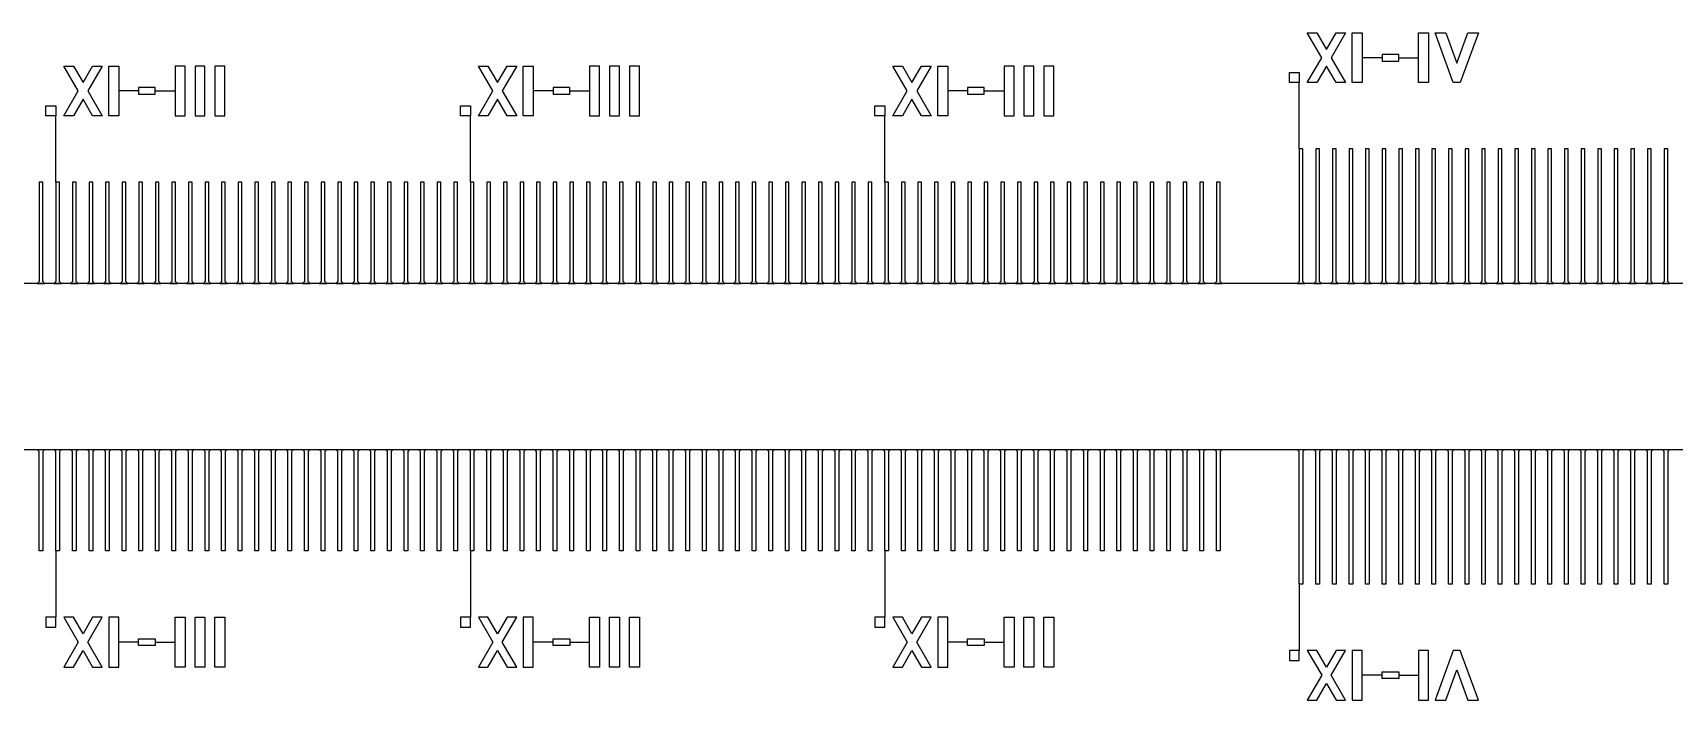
# Model space of a CAD drawing. Extents: x 135699 to 160699, y 112501 to 137501.
# Drawn here: x 149317.7 to 149812.7, y 119075.7 to 119276.9 of the extents above; entities that cross this region are included whole.
import ezdxf

# ---------------------------------------------------------------- set-up
doc = ezdxf.new("R2010")
doc.units = 13
doc.layers.add('1.1', color=7, linetype='Continuous', true_color=0xa852ff)
doc.layers.add('Write', color=7, linetype='Continuous', true_color=0x839eaa)
doc.layers.add('Main', color=140, linetype='Continuous')

msp = doc.modelspace()

# ---------------------------------------------------------------- linework, layer by layer
for p, q in [((149724.65, 119269.41), (149718.65, 119269.41)), ((149729.65, 119269.41), (149735.65, 119269.41)), ((149699.68, 119241.91), (149699.68, 119261.91)), ((149349.65, 119259.41), (149343.65, 119259.41)), ((149354.65, 119259.41), (149360.65, 119259.41)), ((149474.65, 119259.41), (149468.65, 119259.41)), ((149479.65, 119259.41), (149485.65, 119259.41)), ((149599.65, 119259.41), (149593.65, 119259.41)), ((149604.65, 119259.41), (149610.65, 119259.41)), ((149324.68, 119231.91), (149324.68, 119251.91)), ((149449.68, 119231.91), (149449.68, 119251.91)), ((149574.68, 119231.91), (149574.68, 119251.91)), ((149324.68, 119120.71), (149324.68, 119100.71)), ((149449.68, 119120.71), (149449.68, 119100.71)), ((149574.68, 119120.71), (149574.68, 119100.71)), ((149699.68, 119110.71), (149699.68, 119090.71)), ((149349.65, 119093.21), (149343.65, 119093.21)), ((149354.65, 119093.21), (149360.65, 119093.21)), ((149474.65, 119093.21), (149468.65, 119093.21)), ((149479.65, 119093.21), (149485.65, 119093.21)), ((149599.65, 119093.21), (149593.65, 119093.21)), ((149604.65, 119093.21), (149610.65, 119093.21)), ((149724.65, 119083.21), (149718.65, 119083.21)), ((149729.65, 119083.21), (149735.65, 119083.21))]:
    msp.add_line(p, q)
at = {"layer": '1.1'}
for points in [[(149701.38, 119201.31), (149700.78, 119201.91), (149700.78, 119241.91), (149699.68, 119241.91), (149699.68, 119201.91), (149699.08, 119201.31)], [(149706.38, 119201.31), (149705.78, 119201.91), (149705.78, 119241.91), (149704.68, 119241.91), (149704.68, 119201.91), (149704.08, 119201.31)], [(149711.38, 119201.31), (149710.78, 119201.91), (149710.78, 119241.91), (149709.68, 119241.91), (149709.68, 119201.91), (149709.08, 119201.31)], [(149716.38, 119201.31), (149715.78, 119201.91), (149715.78, 119241.91), (149714.68, 119241.91), (149714.68, 119201.91), (149714.08, 119201.31)], [(149721.38, 119201.31), (149720.78, 119201.91), (149720.78, 119241.91), (149719.68, 119241.91), (149719.68, 119201.91), (149719.08, 119201.31)], [(149726.38, 119201.31), (149725.78, 119201.91), (149725.78, 119241.91), (149724.68, 119241.91), (149724.68, 119201.91), (149724.08, 119201.31)], [(149731.38, 119201.31), (149730.78, 119201.91), (149730.78, 119241.91), (149729.68, 119241.91), (149729.68, 119201.91), (149729.08, 119201.31)], [(149736.38, 119201.31), (149735.78, 119201.91), (149735.78, 119241.91), (149734.68, 119241.91), (149734.68, 119201.91), (149734.08, 119201.31)], [(149741.38, 119201.31), (149740.78, 119201.91), (149740.78, 119241.91), (149739.68, 119241.91), (149739.68, 119201.91), (149739.08, 119201.31)], [(149746.38, 119201.31), (149745.78, 119201.91), (149745.78, 119241.91), (149744.68, 119241.91), (149744.68, 119201.91), (149744.08, 119201.31)], [(149751.38, 119201.31), (149750.78, 119201.91), (149750.78, 119241.91), (149749.68, 119241.91), (149749.68, 119201.91), (149749.08, 119201.31)], [(149756.38, 119201.31), (149755.78, 119201.91), (149755.78, 119241.91), (149754.68, 119241.91), (149754.68, 119201.91), (149754.08, 119201.31)], [(149761.38, 119201.31), (149760.78, 119201.91), (149760.78, 119241.91), (149759.68, 119241.91), (149759.68, 119201.91), (149759.08, 119201.31)], [(149766.38, 119201.31), (149765.78, 119201.91), (149765.78, 119241.91), (149764.68, 119241.91), (149764.68, 119201.91), (149764.08, 119201.31)], [(149771.38, 119201.31), (149770.78, 119201.91), (149770.78, 119241.91), (149769.68, 119241.91), (149769.68, 119201.91), (149769.08, 119201.31)], [(149776.38, 119201.31), (149775.78, 119201.91), (149775.78, 119241.91), (149774.68, 119241.91), (149774.68, 119201.91), (149774.08, 119201.31)], [(149781.38, 119201.31), (149780.78, 119201.91), (149780.78, 119241.91), (149779.68, 119241.91), (149779.68, 119201.91), (149779.08, 119201.31)], [(149786.38, 119201.31), (149785.78, 119201.91), (149785.78, 119241.91), (149784.68, 119241.91), (149784.68, 119201.91), (149784.08, 119201.31)], [(149791.38, 119201.31), (149790.78, 119201.91), (149790.78, 119241.91), (149789.68, 119241.91), (149789.68, 119201.91), (149789.08, 119201.31)], [(149796.38, 119201.31), (149795.78, 119201.91), (149795.78, 119241.91), (149794.68, 119241.91), (149794.68, 119201.91), (149794.08, 119201.31)], [(149801.38, 119201.31), (149800.78, 119201.91), (149800.78, 119241.91), (149799.68, 119241.91), (149799.68, 119201.91), (149799.08, 119201.31)], [(149806.38, 119201.31), (149805.78, 119201.91), (149805.78, 119241.91), (149804.68, 119241.91), (149804.68, 119201.91), (149804.08, 119201.31)], [(149811.38, 119201.31), (149810.78, 119201.91), (149810.78, 119241.91), (149809.68, 119241.91), (149809.68, 119201.91), (149809.08, 119201.31)], [(149321.38, 119201.31), (149320.78, 119201.91), (149320.78, 119231.91), (149319.68, 119231.91), (149319.68, 119201.91), (149319.08, 119201.31)], [(149326.38, 119201.31), (149325.78, 119201.91), (149325.78, 119231.91), (149324.68, 119231.91), (149324.68, 119201.91), (149324.08, 119201.31)], [(149331.38, 119201.31), (149330.78, 119201.91), (149330.78, 119231.91), (149329.68, 119231.91), (149329.68, 119201.91), (149329.08, 119201.31)], [(149336.38, 119201.31), (149335.78, 119201.91), (149335.78, 119231.91), (149334.68, 119231.91), (149334.68, 119201.91), (149334.08, 119201.31)], [(149341.38, 119201.31), (149340.78, 119201.91), (149340.78, 119231.91), (149339.68, 119231.91), (149339.68, 119201.91), (149339.08, 119201.31)], [(149346.38, 119201.31), (149345.78, 119201.91), (149345.78, 119231.91), (149344.68, 119231.91), (149344.68, 119201.91), (149344.08, 119201.31)], [(149351.38, 119201.31), (149350.78, 119201.91), (149350.78, 119231.91), (149349.68, 119231.91), (149349.68, 119201.91), (149349.08, 119201.31)], [(149356.38, 119201.31), (149355.78, 119201.91), (149355.78, 119231.91), (149354.68, 119231.91), (149354.68, 119201.91), (149354.08, 119201.31)], [(149361.38, 119201.31), (149360.78, 119201.91), (149360.78, 119231.91), (149359.68, 119231.91), (149359.68, 119201.91), (149359.08, 119201.31)], [(149366.38, 119201.31), (149365.78, 119201.91), (149365.78, 119231.91), (149364.68, 119231.91), (149364.68, 119201.91), (149364.08, 119201.31)], [(149371.38, 119201.31), (149370.78, 119201.91), (149370.78, 119231.91), (149369.68, 119231.91), (149369.68, 119201.91), (149369.08, 119201.31)], [(149376.38, 119201.31), (149375.78, 119201.91), (149375.78, 119231.91), (149374.68, 119231.91), (149374.68, 119201.91), (149374.08, 119201.31)], [(149381.38, 119201.31), (149380.78, 119201.91), (149380.78, 119231.91), (149379.68, 119231.91), (149379.68, 119201.91), (149379.08, 119201.31)], [(149386.38, 119201.31), (149385.78, 119201.91), (149385.78, 119231.91), (149384.68, 119231.91), (149384.68, 119201.91), (149384.08, 119201.31)], [(149391.38, 119201.31), (149390.78, 119201.91), (149390.78, 119231.91), (149389.68, 119231.91), (149389.68, 119201.91), (149389.08, 119201.31)], [(149396.38, 119201.31), (149395.78, 119201.91), (149395.78, 119231.91), (149394.68, 119231.91), (149394.68, 119201.91), (149394.08, 119201.31)], [(149401.38, 119201.31), (149400.78, 119201.91), (149400.78, 119231.91), (149399.68, 119231.91), (149399.68, 119201.91), (149399.08, 119201.31)], [(149406.38, 119201.31), (149405.78, 119201.91), (149405.78, 119231.91), (149404.68, 119231.91), (149404.68, 119201.91), (149404.08, 119201.31)], [(149411.38, 119201.31), (149410.78, 119201.91), (149410.78, 119231.91), (149409.68, 119231.91), (149409.68, 119201.91), (149409.08, 119201.31)], [(149416.38, 119201.31), (149415.78, 119201.91), (149415.78, 119231.91), (149414.68, 119231.91), (149414.68, 119201.91), (149414.08, 119201.31)], [(149421.38, 119201.31), (149420.78, 119201.91), (149420.78, 119231.91), (149419.68, 119231.91), (149419.68, 119201.91), (149419.08, 119201.31)], [(149426.38, 119201.31), (149425.78, 119201.91), (149425.78, 119231.91), (149424.68, 119231.91), (149424.68, 119201.91), (149424.08, 119201.31)], [(149431.38, 119201.31), (149430.78, 119201.91), (149430.78, 119231.91), (149429.68, 119231.91), (149429.68, 119201.91), (149429.08, 119201.31)], [(149436.38, 119201.31), (149435.78, 119201.91), (149435.78, 119231.91), (149434.68, 119231.91), (149434.68, 119201.91), (149434.08, 119201.31)], [(149441.38, 119201.31), (149440.78, 119201.91), (149440.78, 119231.91), (149439.68, 119231.91), (149439.68, 119201.91), (149439.08, 119201.31)], [(149446.38, 119201.31), (149445.78, 119201.91), (149445.78, 119231.91), (149444.68, 119231.91), (149444.68, 119201.91), (149444.08, 119201.31)], [(149451.38, 119201.31), (149450.78, 119201.91), (149450.78, 119231.91), (149449.68, 119231.91), (149449.68, 119201.91), (149449.08, 119201.31)], [(149456.38, 119201.31), (149455.78, 119201.91), (149455.78, 119231.91), (149454.68, 119231.91), (149454.68, 119201.91), (149454.08, 119201.31)], [(149461.38, 119201.31), (149460.78, 119201.91), (149460.78, 119231.91), (149459.68, 119231.91), (149459.68, 119201.91), (149459.08, 119201.31)], [(149466.38, 119201.31), (149465.78, 119201.91), (149465.78, 119231.91), (149464.68, 119231.91), (149464.68, 119201.91), (149464.08, 119201.31)], [(149471.38, 119201.31), (149470.78, 119201.91), (149470.78, 119231.91), (149469.68, 119231.91), (149469.68, 119201.91), (149469.08, 119201.31)], [(149476.38, 119201.31), (149475.78, 119201.91), (149475.78, 119231.91), (149474.68, 119231.91), (149474.68, 119201.91), (149474.08, 119201.31)], [(149481.38, 119201.31), (149480.78, 119201.91), (149480.78, 119231.91), (149479.68, 119231.91), (149479.68, 119201.91), (149479.08, 119201.31)], [(149486.38, 119201.31), (149485.78, 119201.91), (149485.78, 119231.91), (149484.68, 119231.91), (149484.68, 119201.91), (149484.08, 119201.31)], [(149491.38, 119201.31), (149490.78, 119201.91), (149490.78, 119231.91), (149489.68, 119231.91), (149489.68, 119201.91), (149489.08, 119201.31)], [(149496.38, 119201.31), (149495.78, 119201.91), (149495.78, 119231.91), (149494.68, 119231.91), (149494.68, 119201.91), (149494.08, 119201.31)], [(149501.38, 119201.31), (149500.78, 119201.91), (149500.78, 119231.91), (149499.68, 119231.91), (149499.68, 119201.91), (149499.08, 119201.31)], [(149506.38, 119201.31), (149505.78, 119201.91), (149505.78, 119231.91), (149504.68, 119231.91), (149504.68, 119201.91), (149504.08, 119201.31)], [(149511.38, 119201.31), (149510.78, 119201.91), (149510.78, 119231.91), (149509.68, 119231.91), (149509.68, 119201.91), (149509.08, 119201.31)], [(149516.38, 119201.31), (149515.78, 119201.91), (149515.78, 119231.91), (149514.68, 119231.91), (149514.68, 119201.91), (149514.08, 119201.31)], [(149521.38, 119201.31), (149520.78, 119201.91), (149520.78, 119231.91), (149519.68, 119231.91), (149519.68, 119201.91), (149519.08, 119201.31)], [(149526.38, 119201.31), (149525.78, 119201.91), (149525.78, 119231.91), (149524.68, 119231.91), (149524.68, 119201.91), (149524.08, 119201.31)], [(149531.38, 119201.31), (149530.78, 119201.91), (149530.78, 119231.91), (149529.68, 119231.91), (149529.68, 119201.91), (149529.08, 119201.31)], [(149536.38, 119201.31), (149535.78, 119201.91), (149535.78, 119231.91), (149534.68, 119231.91), (149534.68, 119201.91), (149534.08, 119201.31)], [(149541.38, 119201.31), (149540.78, 119201.91), (149540.78, 119231.91), (149539.68, 119231.91), (149539.68, 119201.91), (149539.08, 119201.31)], [(149546.38, 119201.31), (149545.78, 119201.91), (149545.78, 119231.91), (149544.68, 119231.91), (149544.68, 119201.91), (149544.08, 119201.31)], [(149551.38, 119201.31), (149550.78, 119201.91), (149550.78, 119231.91), (149549.68, 119231.91), (149549.68, 119201.91), (149549.08, 119201.31)], [(149556.38, 119201.31), (149555.78, 119201.91), (149555.78, 119231.91), (149554.68, 119231.91), (149554.68, 119201.91), (149554.08, 119201.31)], [(149561.38, 119201.31), (149560.78, 119201.91), (149560.78, 119231.91), (149559.68, 119231.91), (149559.68, 119201.91), (149559.08, 119201.31)], [(149566.38, 119201.31), (149565.78, 119201.91), (149565.78, 119231.91), (149564.68, 119231.91), (149564.68, 119201.91), (149564.08, 119201.31)], [(149571.38, 119201.31), (149570.78, 119201.91), (149570.78, 119231.91), (149569.68, 119231.91), (149569.68, 119201.91), (149569.08, 119201.31)], [(149576.38, 119201.31), (149575.78, 119201.91), (149575.78, 119231.91), (149574.68, 119231.91), (149574.68, 119201.91), (149574.08, 119201.31)], [(149581.38, 119201.31), (149580.78, 119201.91), (149580.78, 119231.91), (149579.68, 119231.91), (149579.68, 119201.91), (149579.08, 119201.31)], [(149586.38, 119201.31), (149585.78, 119201.91), (149585.78, 119231.91), (149584.68, 119231.91), (149584.68, 119201.91), (149584.08, 119201.31)], [(149591.38, 119201.31), (149590.78, 119201.91), (149590.78, 119231.91), (149589.68, 119231.91), (149589.68, 119201.91), (149589.08, 119201.31)], [(149596.38, 119201.31), (149595.78, 119201.91), (149595.78, 119231.91), (149594.68, 119231.91), (149594.68, 119201.91), (149594.08, 119201.31)], [(149601.38, 119201.31), (149600.78, 119201.91), (149600.78, 119231.91), (149599.68, 119231.91), (149599.68, 119201.91), (149599.08, 119201.31)], [(149606.38, 119201.31), (149605.78, 119201.91), (149605.78, 119231.91), (149604.68, 119231.91), (149604.68, 119201.91), (149604.08, 119201.31)], [(149611.38, 119201.31), (149610.78, 119201.91), (149610.78, 119231.91), (149609.68, 119231.91), (149609.68, 119201.91), (149609.08, 119201.31)], [(149616.38, 119201.31), (149615.78, 119201.91), (149615.78, 119231.91), (149614.68, 119231.91), (149614.68, 119201.91), (149614.08, 119201.31)], [(149621.38, 119201.31), (149620.78, 119201.91), (149620.78, 119231.91), (149619.68, 119231.91), (149619.68, 119201.91), (149619.08, 119201.31)], [(149626.38, 119201.31), (149625.78, 119201.91), (149625.78, 119231.91), (149624.68, 119231.91), (149624.68, 119201.91), (149624.08, 119201.31)], [(149631.38, 119201.31), (149630.78, 119201.91), (149630.78, 119231.91), (149629.68, 119231.91), (149629.68, 119201.91), (149629.08, 119201.31)], [(149636.38, 119201.31), (149635.78, 119201.91), (149635.78, 119231.91), (149634.68, 119231.91), (149634.68, 119201.91), (149634.08, 119201.31)], [(149641.38, 119201.31), (149640.78, 119201.91), (149640.78, 119231.91), (149639.68, 119231.91), (149639.68, 119201.91), (149639.08, 119201.31)], [(149646.38, 119201.31), (149645.78, 119201.91), (149645.78, 119231.91), (149644.68, 119231.91), (149644.68, 119201.91), (149644.08, 119201.31)], [(149651.38, 119201.31), (149650.78, 119201.91), (149650.78, 119231.91), (149649.68, 119231.91), (149649.68, 119201.91), (149649.08, 119201.31)], [(149656.38, 119201.31), (149655.78, 119201.91), (149655.78, 119231.91), (149654.68, 119231.91), (149654.68, 119201.91), (149654.08, 119201.31)], [(149661.38, 119201.31), (149660.78, 119201.91), (149660.78, 119231.91), (149659.68, 119231.91), (149659.68, 119201.91), (149659.08, 119201.31)], [(149666.38, 119201.31), (149665.78, 119201.91), (149665.78, 119231.91), (149664.68, 119231.91), (149664.68, 119201.91), (149664.08, 119201.31)], [(149671.38, 119201.31), (149670.78, 119201.91), (149670.78, 119231.91), (149669.68, 119231.91), (149669.68, 119201.91), (149669.08, 119201.31)], [(149676.38, 119201.31), (149675.78, 119201.91), (149675.78, 119231.91), (149674.68, 119231.91), (149674.68, 119201.91), (149674.08, 119201.31)], [(149321.38, 119151.31), (149320.78, 119150.71), (149320.78, 119120.71), (149319.68, 119120.71), (149319.68, 119150.71), (149319.08, 119151.31)], [(149326.38, 119151.31), (149325.78, 119150.71), (149325.78, 119120.71), (149324.68, 119120.71), (149324.68, 119150.71), (149324.08, 119151.31)], [(149331.38, 119151.31), (149330.78, 119150.71), (149330.78, 119120.71), (149329.68, 119120.71), (149329.68, 119150.71), (149329.08, 119151.31)], [(149336.38, 119151.31), (149335.78, 119150.71), (149335.78, 119120.71), (149334.68, 119120.71), (149334.68, 119150.71), (149334.08, 119151.31)], [(149341.38, 119151.31), (149340.78, 119150.71), (149340.78, 119120.71), (149339.68, 119120.71), (149339.68, 119150.71), (149339.08, 119151.31)], [(149346.38, 119151.31), (149345.78, 119150.71), (149345.78, 119120.71), (149344.68, 119120.71), (149344.68, 119150.71), (149344.08, 119151.31)], [(149351.38, 119151.31), (149350.78, 119150.71), (149350.78, 119120.71), (149349.68, 119120.71), (149349.68, 119150.71), (149349.08, 119151.31)], [(149356.38, 119151.31), (149355.78, 119150.71), (149355.78, 119120.71), (149354.68, 119120.71), (149354.68, 119150.71), (149354.08, 119151.31)], [(149361.38, 119151.31), (149360.78, 119150.71), (149360.78, 119120.71), (149359.68, 119120.71), (149359.68, 119150.71), (149359.08, 119151.31)], [(149366.38, 119151.31), (149365.78, 119150.71), (149365.78, 119120.71), (149364.68, 119120.71), (149364.68, 119150.71), (149364.08, 119151.31)], [(149371.38, 119151.31), (149370.78, 119150.71), (149370.78, 119120.71), (149369.68, 119120.71), (149369.68, 119150.71), (149369.08, 119151.31)], [(149376.38, 119151.31), (149375.78, 119150.71), (149375.78, 119120.71), (149374.68, 119120.71), (149374.68, 119150.71), (149374.08, 119151.31)], [(149381.38, 119151.31), (149380.78, 119150.71), (149380.78, 119120.71), (149379.68, 119120.71), (149379.68, 119150.71), (149379.08, 119151.31)], [(149386.38, 119151.31), (149385.78, 119150.71), (149385.78, 119120.71), (149384.68, 119120.71), (149384.68, 119150.71), (149384.08, 119151.31)], [(149391.38, 119151.31), (149390.78, 119150.71), (149390.78, 119120.71), (149389.68, 119120.71), (149389.68, 119150.71), (149389.08, 119151.31)], [(149396.38, 119151.31), (149395.78, 119150.71), (149395.78, 119120.71), (149394.68, 119120.71), (149394.68, 119150.71), (149394.08, 119151.31)], [(149401.38, 119151.31), (149400.78, 119150.71), (149400.78, 119120.71), (149399.68, 119120.71), (149399.68, 119150.71), (149399.08, 119151.31)], [(149406.38, 119151.31), (149405.78, 119150.71), (149405.78, 119120.71), (149404.68, 119120.71), (149404.68, 119150.71), (149404.08, 119151.31)], [(149411.38, 119151.31), (149410.78, 119150.71), (149410.78, 119120.71), (149409.68, 119120.71), (149409.68, 119150.71), (149409.08, 119151.31)], [(149416.38, 119151.31), (149415.78, 119150.71), (149415.78, 119120.71), (149414.68, 119120.71), (149414.68, 119150.71), (149414.08, 119151.31)], [(149421.38, 119151.31), (149420.78, 119150.71), (149420.78, 119120.71), (149419.68, 119120.71), (149419.68, 119150.71), (149419.08, 119151.31)], [(149426.38, 119151.31), (149425.78, 119150.71), (149425.78, 119120.71), (149424.68, 119120.71), (149424.68, 119150.71), (149424.08, 119151.31)], [(149431.38, 119151.31), (149430.78, 119150.71), (149430.78, 119120.71), (149429.68, 119120.71), (149429.68, 119150.71), (149429.08, 119151.31)], [(149436.38, 119151.31), (149435.78, 119150.71), (149435.78, 119120.71), (149434.68, 119120.71), (149434.68, 119150.71), (149434.08, 119151.31)], [(149441.38, 119151.31), (149440.78, 119150.71), (149440.78, 119120.71), (149439.68, 119120.71), (149439.68, 119150.71), (149439.08, 119151.31)], [(149446.38, 119151.31), (149445.78, 119150.71), (149445.78, 119120.71), (149444.68, 119120.71), (149444.68, 119150.71), (149444.08, 119151.31)], [(149451.38, 119151.31), (149450.78, 119150.71), (149450.78, 119120.71), (149449.68, 119120.71), (149449.68, 119150.71), (149449.08, 119151.31)], [(149456.38, 119151.31), (149455.78, 119150.71), (149455.78, 119120.71), (149454.68, 119120.71), (149454.68, 119150.71), (149454.08, 119151.31)], [(149461.38, 119151.31), (149460.78, 119150.71), (149460.78, 119120.71), (149459.68, 119120.71), (149459.68, 119150.71), (149459.08, 119151.31)], [(149466.38, 119151.31), (149465.78, 119150.71), (149465.78, 119120.71), (149464.68, 119120.71), (149464.68, 119150.71), (149464.08, 119151.31)], [(149471.38, 119151.31), (149470.78, 119150.71), (149470.78, 119120.71), (149469.68, 119120.71), (149469.68, 119150.71), (149469.08, 119151.31)], [(149476.38, 119151.31), (149475.78, 119150.71), (149475.78, 119120.71), (149474.68, 119120.71), (149474.68, 119150.71), (149474.08, 119151.31)], [(149481.38, 119151.31), (149480.78, 119150.71), (149480.78, 119120.71), (149479.68, 119120.71), (149479.68, 119150.71), (149479.08, 119151.31)], [(149486.38, 119151.31), (149485.78, 119150.71), (149485.78, 119120.71), (149484.68, 119120.71), (149484.68, 119150.71), (149484.08, 119151.31)], [(149491.38, 119151.31), (149490.78, 119150.71), (149490.78, 119120.71), (149489.68, 119120.71), (149489.68, 119150.71), (149489.08, 119151.31)], [(149496.38, 119151.31), (149495.78, 119150.71), (149495.78, 119120.71), (149494.68, 119120.71), (149494.68, 119150.71), (149494.08, 119151.31)], [(149501.38, 119151.31), (149500.78, 119150.71), (149500.78, 119120.71), (149499.68, 119120.71), (149499.68, 119150.71), (149499.08, 119151.31)], [(149506.38, 119151.31), (149505.78, 119150.71), (149505.78, 119120.71), (149504.68, 119120.71), (149504.68, 119150.71), (149504.08, 119151.31)], [(149511.38, 119151.31), (149510.78, 119150.71), (149510.78, 119120.71), (149509.68, 119120.71), (149509.68, 119150.71), (149509.08, 119151.31)], [(149516.38, 119151.31), (149515.78, 119150.71), (149515.78, 119120.71), (149514.68, 119120.71), (149514.68, 119150.71), (149514.08, 119151.31)], [(149521.38, 119151.31), (149520.78, 119150.71), (149520.78, 119120.71), (149519.68, 119120.71), (149519.68, 119150.71), (149519.08, 119151.31)], [(149526.38, 119151.31), (149525.78, 119150.71), (149525.78, 119120.71), (149524.68, 119120.71), (149524.68, 119150.71), (149524.08, 119151.31)], [(149531.38, 119151.31), (149530.78, 119150.71), (149530.78, 119120.71), (149529.68, 119120.71), (149529.68, 119150.71), (149529.08, 119151.31)], [(149536.38, 119151.31), (149535.78, 119150.71), (149535.78, 119120.71), (149534.68, 119120.71), (149534.68, 119150.71), (149534.08, 119151.31)], [(149541.38, 119151.31), (149540.78, 119150.71), (149540.78, 119120.71), (149539.68, 119120.71), (149539.68, 119150.71), (149539.08, 119151.31)], [(149546.38, 119151.31), (149545.78, 119150.71), (149545.78, 119120.71), (149544.68, 119120.71), (149544.68, 119150.71), (149544.08, 119151.31)], [(149551.38, 119151.31), (149550.78, 119150.71), (149550.78, 119120.71), (149549.68, 119120.71), (149549.68, 119150.71), (149549.08, 119151.31)], [(149556.38, 119151.31), (149555.78, 119150.71), (149555.78, 119120.71), (149554.68, 119120.71), (149554.68, 119150.71), (149554.08, 119151.31)], [(149561.38, 119151.31), (149560.78, 119150.71), (149560.78, 119120.71), (149559.68, 119120.71), (149559.68, 119150.71), (149559.08, 119151.31)], [(149566.38, 119151.31), (149565.78, 119150.71), (149565.78, 119120.71), (149564.68, 119120.71), (149564.68, 119150.71), (149564.08, 119151.31)], [(149571.38, 119151.31), (149570.78, 119150.71), (149570.78, 119120.71), (149569.68, 119120.71), (149569.68, 119150.71), (149569.08, 119151.31)], [(149576.38, 119151.31), (149575.78, 119150.71), (149575.78, 119120.71), (149574.68, 119120.71), (149574.68, 119150.71), (149574.08, 119151.31)], [(149581.38, 119151.31), (149580.78, 119150.71), (149580.78, 119120.71), (149579.68, 119120.71), (149579.68, 119150.71), (149579.08, 119151.31)], [(149586.38, 119151.31), (149585.78, 119150.71), (149585.78, 119120.71), (149584.68, 119120.71), (149584.68, 119150.71), (149584.08, 119151.31)], [(149591.38, 119151.31), (149590.78, 119150.71), (149590.78, 119120.71), (149589.68, 119120.71), (149589.68, 119150.71), (149589.08, 119151.31)], [(149596.38, 119151.31), (149595.78, 119150.71), (149595.78, 119120.71), (149594.68, 119120.71), (149594.68, 119150.71), (149594.08, 119151.31)], [(149601.38, 119151.31), (149600.78, 119150.71), (149600.78, 119120.71), (149599.68, 119120.71), (149599.68, 119150.71), (149599.08, 119151.31)], [(149606.38, 119151.31), (149605.78, 119150.71), (149605.78, 119120.71), (149604.68, 119120.71), (149604.68, 119150.71), (149604.08, 119151.31)], [(149611.38, 119151.31), (149610.78, 119150.71), (149610.78, 119120.71), (149609.68, 119120.71), (149609.68, 119150.71), (149609.08, 119151.31)], [(149616.38, 119151.31), (149615.78, 119150.71), (149615.78, 119120.71), (149614.68, 119120.71), (149614.68, 119150.71), (149614.08, 119151.31)], [(149621.38, 119151.31), (149620.78, 119150.71), (149620.78, 119120.71), (149619.68, 119120.71), (149619.68, 119150.71), (149619.08, 119151.31)], [(149626.38, 119151.31), (149625.78, 119150.71), (149625.78, 119120.71), (149624.68, 119120.71), (149624.68, 119150.71), (149624.08, 119151.31)], [(149631.38, 119151.31), (149630.78, 119150.71), (149630.78, 119120.71), (149629.68, 119120.71), (149629.68, 119150.71), (149629.08, 119151.31)], [(149636.38, 119151.31), (149635.78, 119150.71), (149635.78, 119120.71), (149634.68, 119120.71), (149634.68, 119150.71), (149634.08, 119151.31)], [(149641.38, 119151.31), (149640.78, 119150.71), (149640.78, 119120.71), (149639.68, 119120.71), (149639.68, 119150.71), (149639.08, 119151.31)], [(149646.38, 119151.31), (149645.78, 119150.71), (149645.78, 119120.71), (149644.68, 119120.71), (149644.68, 119150.71), (149644.08, 119151.31)], [(149651.38, 119151.31), (149650.78, 119150.71), (149650.78, 119120.71), (149649.68, 119120.71), (149649.68, 119150.71), (149649.08, 119151.31)], [(149656.38, 119151.31), (149655.78, 119150.71), (149655.78, 119120.71), (149654.68, 119120.71), (149654.68, 119150.71), (149654.08, 119151.31)], [(149661.38, 119151.31), (149660.78, 119150.71), (149660.78, 119120.71), (149659.68, 119120.71), (149659.68, 119150.71), (149659.08, 119151.31)], [(149666.38, 119151.31), (149665.78, 119150.71), (149665.78, 119120.71), (149664.68, 119120.71), (149664.68, 119150.71), (149664.08, 119151.31)], [(149671.38, 119151.31), (149670.78, 119150.71), (149670.78, 119120.71), (149669.68, 119120.71), (149669.68, 119150.71), (149669.08, 119151.31)], [(149676.38, 119151.31), (149675.78, 119150.71), (149675.78, 119120.71), (149674.68, 119120.71), (149674.68, 119150.71), (149674.08, 119151.31)], [(149701.38, 119151.31), (149700.78, 119150.71), (149700.78, 119110.71), (149699.68, 119110.71), (149699.68, 119150.71), (149699.08, 119151.31)], [(149706.38, 119151.31), (149705.78, 119150.71), (149705.78, 119110.71), (149704.68, 119110.71), (149704.68, 119150.71), (149704.08, 119151.31)], [(149711.38, 119151.31), (149710.78, 119150.71), (149710.78, 119110.71), (149709.68, 119110.71), (149709.68, 119150.71), (149709.08, 119151.31)], [(149716.38, 119151.31), (149715.78, 119150.71), (149715.78, 119110.71), (149714.68, 119110.71), (149714.68, 119150.71), (149714.08, 119151.31)], [(149721.38, 119151.31), (149720.78, 119150.71), (149720.78, 119110.71), (149719.68, 119110.71), (149719.68, 119150.71), (149719.08, 119151.31)], [(149726.38, 119151.31), (149725.78, 119150.71), (149725.78, 119110.71), (149724.68, 119110.71), (149724.68, 119150.71), (149724.08, 119151.31)], [(149731.38, 119151.31), (149730.78, 119150.71), (149730.78, 119110.71), (149729.68, 119110.71), (149729.68, 119150.71), (149729.08, 119151.31)], [(149736.38, 119151.31), (149735.78, 119150.71), (149735.78, 119110.71), (149734.68, 119110.71), (149734.68, 119150.71), (149734.08, 119151.31)], [(149741.38, 119151.31), (149740.78, 119150.71), (149740.78, 119110.71), (149739.68, 119110.71), (149739.68, 119150.71), (149739.08, 119151.31)], [(149746.38, 119151.31), (149745.78, 119150.71), (149745.78, 119110.71), (149744.68, 119110.71), (149744.68, 119150.71), (149744.08, 119151.31)], [(149751.38, 119151.31), (149750.78, 119150.71), (149750.78, 119110.71), (149749.68, 119110.71), (149749.68, 119150.71), (149749.08, 119151.31)], [(149756.38, 119151.31), (149755.78, 119150.71), (149755.78, 119110.71), (149754.68, 119110.71), (149754.68, 119150.71), (149754.08, 119151.31)], [(149761.38, 119151.31), (149760.78, 119150.71), (149760.78, 119110.71), (149759.68, 119110.71), (149759.68, 119150.71), (149759.08, 119151.31)], [(149766.38, 119151.31), (149765.78, 119150.71), (149765.78, 119110.71), (149764.68, 119110.71), (149764.68, 119150.71), (149764.08, 119151.31)], [(149771.38, 119151.31), (149770.78, 119150.71), (149770.78, 119110.71), (149769.68, 119110.71), (149769.68, 119150.71), (149769.08, 119151.31)], [(149776.38, 119151.31), (149775.78, 119150.71), (149775.78, 119110.71), (149774.68, 119110.71), (149774.68, 119150.71), (149774.08, 119151.31)], [(149781.38, 119151.31), (149780.78, 119150.71), (149780.78, 119110.71), (149779.68, 119110.71), (149779.68, 119150.71), (149779.08, 119151.31)], [(149786.38, 119151.31), (149785.78, 119150.71), (149785.78, 119110.71), (149784.68, 119110.71), (149784.68, 119150.71), (149784.08, 119151.31)], [(149791.38, 119151.31), (149790.78, 119150.71), (149790.78, 119110.71), (149789.68, 119110.71), (149789.68, 119150.71), (149789.08, 119151.31)], [(149796.38, 119151.31), (149795.78, 119150.71), (149795.78, 119110.71), (149794.68, 119110.71), (149794.68, 119150.71), (149794.08, 119151.31)], [(149801.38, 119151.31), (149800.78, 119150.71), (149800.78, 119110.71), (149799.68, 119110.71), (149799.68, 119150.71), (149799.08, 119151.31)], [(149806.38, 119151.31), (149805.78, 119150.71), (149805.78, 119110.71), (149804.68, 119110.71), (149804.68, 119150.71), (149804.08, 119151.31)], [(149811.38, 119151.31), (149810.78, 119150.71), (149810.78, 119110.71), (149809.68, 119110.71), (149809.68, 119150.71), (149809.08, 119151.31)]]:
    msp.add_lwpolyline(points, close=True, dxfattribs=at)
at = {"layer": 'Main'}
msp.add_lwpolyline([(150549.08, 119201.31), (145849.08, 119201.31), (145849.08, 119151.31), (150549.08, 119151.31)], close=True, dxfattribs=at)
at = {"layer": 'Write'}
for points in [[(149710.76, 119261.91), (149707.87, 119266.91), (149704.99, 119261.91), (149702.1, 119261.91), (149706.43, 119269.41), (149702.1, 119276.91), (149704.99, 119276.91), (149707.87, 119271.91), (149710.76, 119276.91), (149713.65, 119276.91), (149709.32, 119269.41), (149713.65, 119261.91)], [(149715.65, 119261.91), (149715.65, 119276.91), (149718.65, 119276.91), (149718.65, 119261.91)], [(149735.65, 119261.91), (149735.65, 119276.91), (149738.65, 119276.91), (149738.65, 119261.91)], [(149747.17, 119267.76), (149750.5, 119276.91), (149753.7, 119276.91), (149748.24, 119261.91), (149746.11, 119261.91), (149740.65, 119276.91), (149743.84, 119276.91)], [(149729.65, 119268.41), (149729.65, 119270.41), (149724.65, 119270.41), (149724.65, 119268.41)], [(149335.76, 119251.91), (149332.87, 119256.91), (149329.99, 119251.91), (149327.1, 119251.91), (149331.43, 119259.41), (149327.1, 119266.91), (149329.99, 119266.91), (149332.87, 119261.91), (149335.76, 119266.91), (149338.65, 119266.91), (149334.32, 119259.41), (149338.65, 119251.91)], [(149340.65, 119251.91), (149340.65, 119266.91), (149343.65, 119266.91), (149343.65, 119251.91)], [(149363.65, 119251.91), (149363.65, 119266.91), (149360.65, 119266.91), (149360.65, 119251.91)], [(149369.65, 119251.91), (149369.65, 119266.91), (149366.65, 119266.91), (149366.65, 119251.91)], [(149375.65, 119251.91), (149375.65, 119266.91), (149372.65, 119266.91), (149372.65, 119251.91)], [(149460.76, 119251.91), (149457.87, 119256.91), (149454.99, 119251.91), (149452.1, 119251.91), (149456.43, 119259.41), (149452.1, 119266.91), (149454.99, 119266.91), (149457.87, 119261.91), (149460.76, 119266.91), (149463.65, 119266.91), (149459.32, 119259.41), (149463.65, 119251.91)], [(149465.65, 119251.91), (149465.65, 119266.91), (149468.65, 119266.91), (149468.65, 119251.91)], [(149488.65, 119251.91), (149488.65, 119266.91), (149485.65, 119266.91), (149485.65, 119251.91)], [(149494.65, 119251.91), (149494.65, 119266.91), (149491.65, 119266.91), (149491.65, 119251.91)], [(149500.65, 119251.91), (149500.65, 119266.91), (149497.65, 119266.91), (149497.65, 119251.91)], [(149585.76, 119251.91), (149582.87, 119256.91), (149579.99, 119251.91), (149577.1, 119251.91), (149581.43, 119259.41), (149577.1, 119266.91), (149579.99, 119266.91), (149582.87, 119261.91), (149585.76, 119266.91), (149588.65, 119266.91), (149584.32, 119259.41), (149588.65, 119251.91)], [(149590.65, 119251.91), (149590.65, 119266.91), (149593.65, 119266.91), (149593.65, 119251.91)], [(149613.65, 119251.91), (149613.65, 119266.91), (149610.65, 119266.91), (149610.65, 119251.91)], [(149619.65, 119251.91), (149619.65, 119266.91), (149616.65, 119266.91), (149616.65, 119251.91)], [(149625.65, 119251.91), (149625.65, 119266.91), (149622.65, 119266.91), (149622.65, 119251.91)], [(149354.65, 119258.41), (149354.65, 119260.41), (149349.65, 119260.41), (149349.65, 119258.41)], [(149479.65, 119258.41), (149479.65, 119260.41), (149474.65, 119260.41), (149474.65, 119258.41)], [(149604.65, 119258.41), (149604.65, 119260.41), (149599.65, 119260.41), (149599.65, 119258.41)], [(149696.68, 119261.91), (149696.68, 119264.91), (149699.68, 119264.91), (149699.68, 119261.91)], [(149321.68, 119251.91), (149321.68, 119254.91), (149324.68, 119254.91), (149324.68, 119251.91)], [(149446.68, 119251.91), (149446.68, 119254.91), (149449.68, 119254.91), (149449.68, 119251.91)], [(149571.68, 119251.91), (149571.68, 119254.91), (149574.68, 119254.91), (149574.68, 119251.91)], [(149321.68, 119100.71), (149321.68, 119097.71), (149324.68, 119097.71), (149324.68, 119100.71)], [(149335.76, 119100.71), (149332.87, 119095.71), (149329.99, 119100.71), (149327.1, 119100.71), (149331.43, 119093.21), (149327.1, 119085.71), (149329.99, 119085.71), (149332.87, 119090.71), (149335.76, 119085.71), (149338.65, 119085.71), (149334.32, 119093.21), (149338.65, 119100.71)], [(149340.65, 119100.71), (149340.65, 119085.71), (149343.65, 119085.71), (149343.65, 119100.71)], [(149363.65, 119100.71), (149363.65, 119085.71), (149360.65, 119085.71), (149360.65, 119100.71)], [(149369.65, 119100.71), (149369.65, 119085.71), (149366.65, 119085.71), (149366.65, 119100.71)], [(149375.65, 119100.71), (149375.65, 119085.71), (149372.65, 119085.71), (149372.65, 119100.71)], [(149446.68, 119100.71), (149446.68, 119097.71), (149449.68, 119097.71), (149449.68, 119100.71)], [(149460.76, 119100.71), (149457.87, 119095.71), (149454.99, 119100.71), (149452.1, 119100.71), (149456.43, 119093.21), (149452.1, 119085.71), (149454.99, 119085.71), (149457.87, 119090.71), (149460.76, 119085.71), (149463.65, 119085.71), (149459.32, 119093.21), (149463.65, 119100.71)], [(149465.65, 119100.71), (149465.65, 119085.71), (149468.65, 119085.71), (149468.65, 119100.71)], [(149488.65, 119100.71), (149488.65, 119085.71), (149485.65, 119085.71), (149485.65, 119100.71)], [(149494.65, 119100.71), (149494.65, 119085.71), (149491.65, 119085.71), (149491.65, 119100.71)], [(149500.65, 119100.71), (149500.65, 119085.71), (149497.65, 119085.71), (149497.65, 119100.71)], [(149571.68, 119100.71), (149571.68, 119097.71), (149574.68, 119097.71), (149574.68, 119100.71)], [(149585.76, 119100.71), (149582.87, 119095.71), (149579.99, 119100.71), (149577.1, 119100.71), (149581.43, 119093.21), (149577.1, 119085.71), (149579.99, 119085.71), (149582.87, 119090.71), (149585.76, 119085.71), (149588.65, 119085.71), (149584.32, 119093.21), (149588.65, 119100.71)], [(149590.65, 119100.71), (149590.65, 119085.71), (149593.65, 119085.71), (149593.65, 119100.71)], [(149613.65, 119100.71), (149613.65, 119085.71), (149610.65, 119085.71), (149610.65, 119100.71)], [(149619.65, 119100.71), (149619.65, 119085.71), (149616.65, 119085.71), (149616.65, 119100.71)], [(149625.65, 119100.71), (149625.65, 119085.71), (149622.65, 119085.71), (149622.65, 119100.71)], [(149354.65, 119094.21), (149354.65, 119092.21), (149349.65, 119092.21), (149349.65, 119094.21)], [(149479.65, 119094.21), (149479.65, 119092.21), (149474.65, 119092.21), (149474.65, 119094.21)], [(149604.65, 119094.21), (149604.65, 119092.21), (149599.65, 119092.21), (149599.65, 119094.21)], [(149696.68, 119090.71), (149696.68, 119087.71), (149699.68, 119087.71), (149699.68, 119090.71)], [(149710.76, 119090.71), (149707.87, 119085.71), (149704.99, 119090.71), (149702.1, 119090.71), (149706.43, 119083.21), (149702.1, 119075.71), (149704.99, 119075.71), (149707.87, 119080.71), (149710.76, 119075.71), (149713.65, 119075.71), (149709.32, 119083.21), (149713.65, 119090.71)], [(149715.65, 119090.71), (149715.65, 119075.71), (149718.65, 119075.71), (149718.65, 119090.71)], [(149735.65, 119090.71), (149735.65, 119075.71), (149738.65, 119075.71), (149738.65, 119090.71)], [(149747.17, 119084.86), (149750.5, 119075.71), (149753.7, 119075.71), (149748.24, 119090.71), (149746.11, 119090.71), (149740.65, 119075.71), (149743.84, 119075.71)], [(149729.65, 119084.21), (149729.65, 119082.21), (149724.65, 119082.21), (149724.65, 119084.21)]]:
    msp.add_lwpolyline(points, close=True, dxfattribs=at)

doc.saveas('drawing.dxf')
